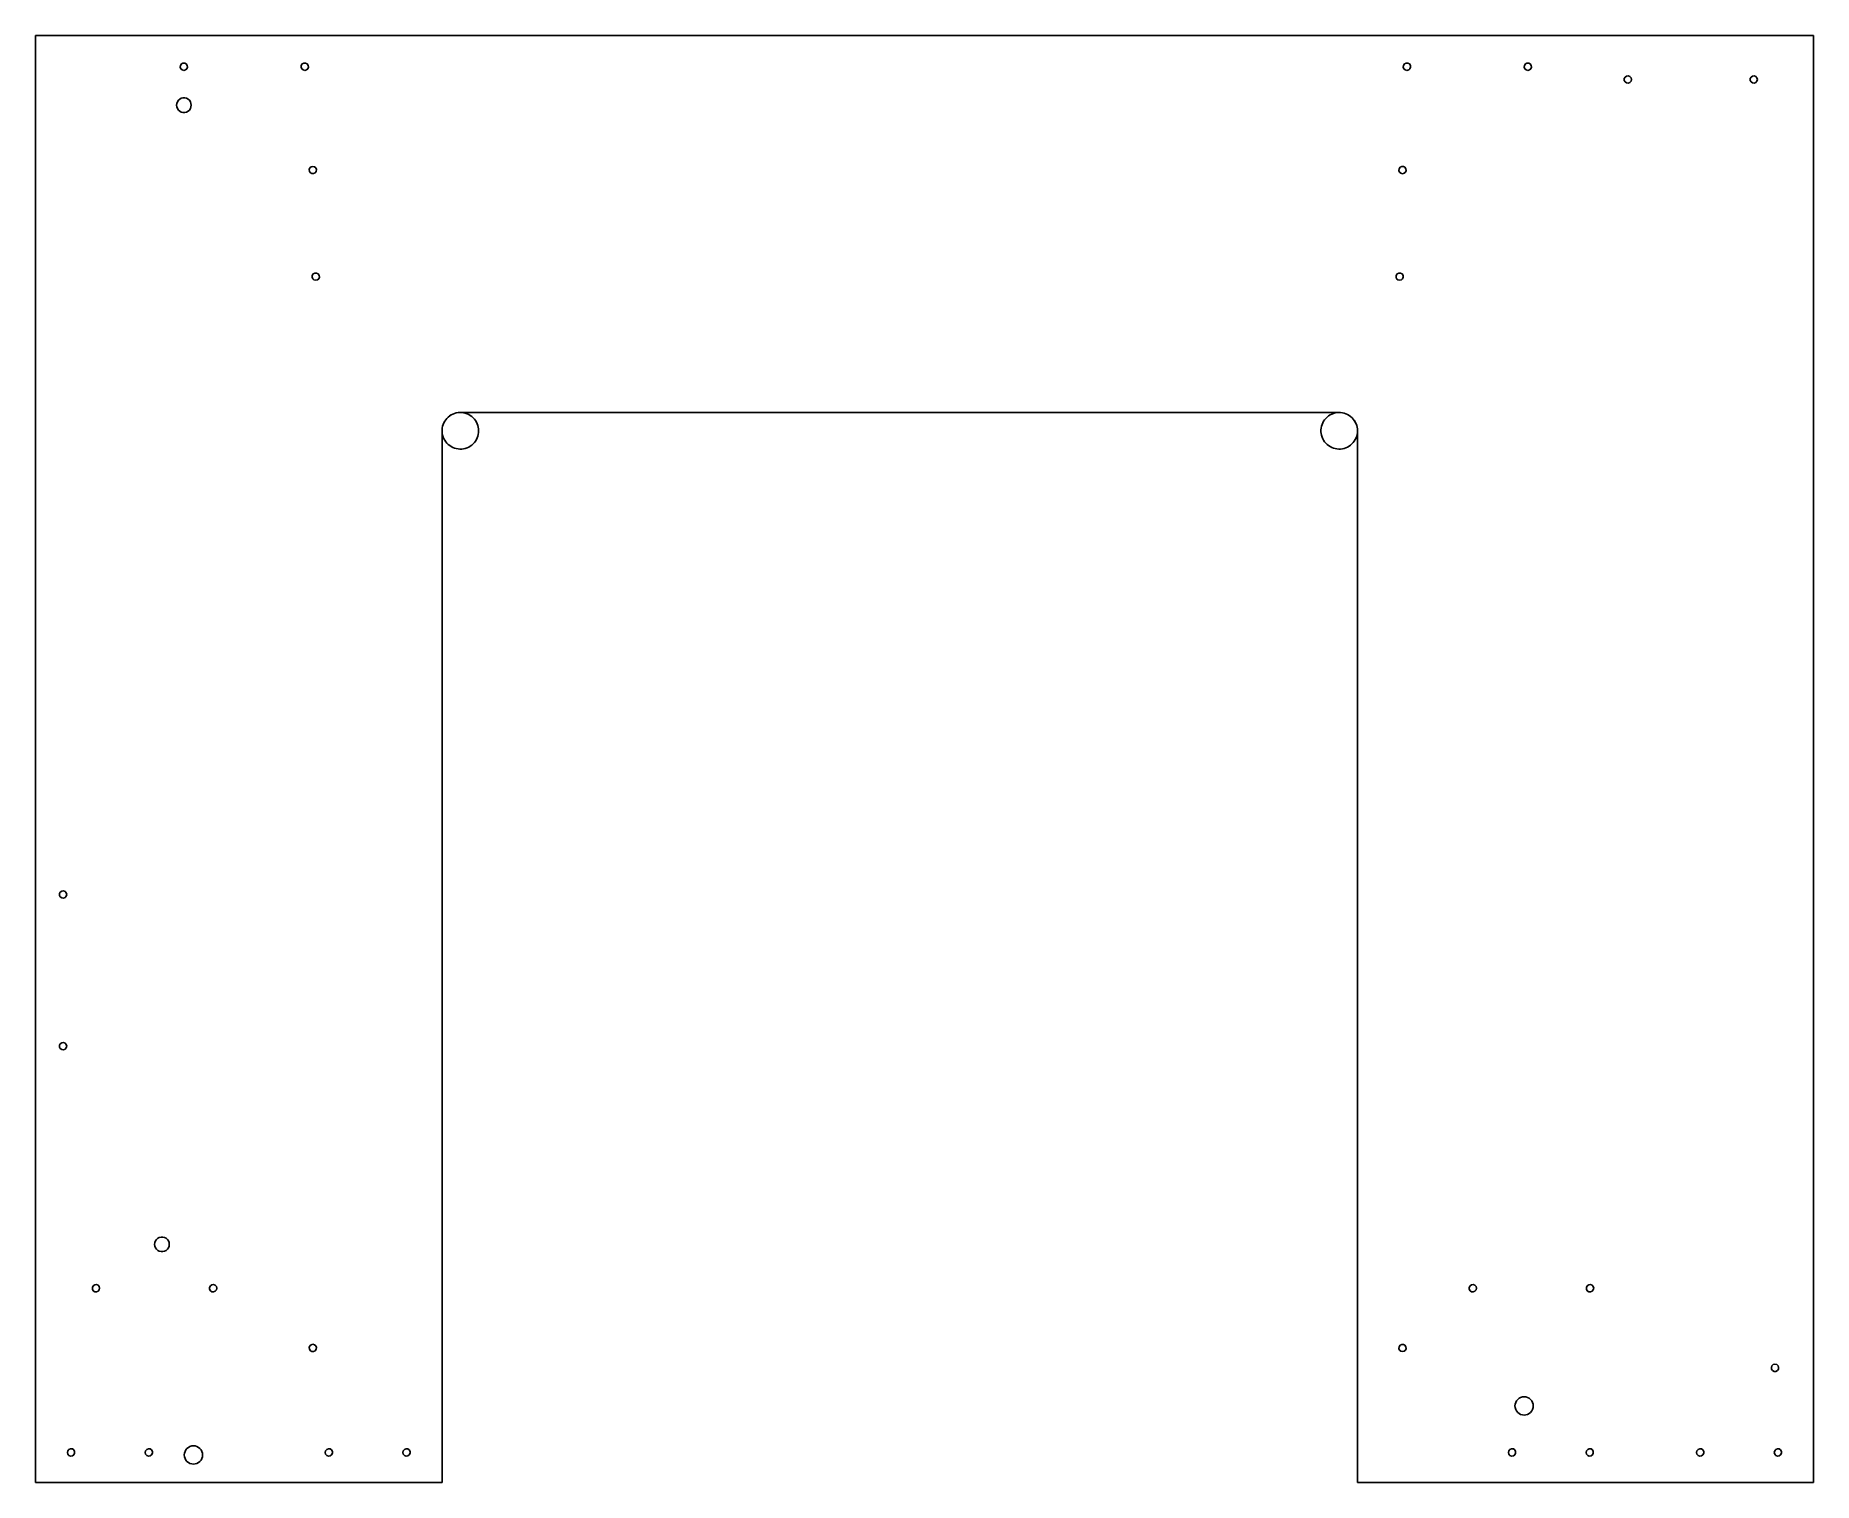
# Model space of a CAD drawing. Header units: metres. Extents: x -243 to 243, y 0 to 395.
import ezdxf

# ---------------------------------------------------------------- set-up
doc = ezdxf.new("R2010")
doc.units = ezdxf.units.M

msp = doc.modelspace()

# ---------------------------------------------------------------- linework, layer by layer
for p, q in [((242.75, 395), (-242.75, 395)), ((-242.75, 395), (-242.75, 0)), ((242.75, 0), (242.75, 395)), ((-203.243, 386.379), (-203.185, 386.855)), ((-203.073, 385.932), (-203.243, 386.379)), ((-203.185, 386.855), (-202.913, 387.249)), ((-202.715, 385.615), (-203.073, 385.932)), ((-202.913, 387.249), (-202.489, 387.471)), ((-202.25, 385.5), (-202.715, 385.615)), ((-202.489, 387.471), (-202.011, 387.471)), ((-201.785, 385.615), (-202.25, 385.5)), ((-202.011, 387.471), (-201.587, 387.249)), ((-201.427, 385.932), (-201.785, 385.615)), ((-201.587, 387.249), (-201.315, 386.855)), ((-201.257, 386.379), (-201.427, 385.932)), ((-201.315, 386.855), (-201.257, 386.379)), ((-170.243, 386.379), (-170.185, 386.855)), ((-170.073, 385.932), (-170.243, 386.379)), ((-170.185, 386.855), (-169.913, 387.249)), ((-169.715, 385.615), (-170.073, 385.932)), ((-169.913, 387.249), (-169.489, 387.471)), ((-169.25, 385.5), (-169.715, 385.615)), ((-169.489, 387.471), (-169.011, 387.471)), ((-168.785, 385.615), (-169.25, 385.5)), ((-169.011, 387.471), (-168.587, 387.249)), ((-168.427, 385.932), (-168.785, 385.615)), ((-168.587, 387.249), (-168.315, 386.855)), ((-168.257, 386.379), (-168.427, 385.932)), ((-168.315, 386.855), (-168.257, 386.379)), ((130.757, 386.379), (130.815, 386.855)), ((130.927, 385.932), (130.757, 386.379)), ((130.815, 386.855), (131.087, 387.249)), ((131.285, 385.615), (130.927, 385.932)), ((131.087, 387.249), (131.511, 387.471)), ((131.75, 385.5), (131.285, 385.615)), ((131.511, 387.471), (131.989, 387.471)), ((132.215, 385.615), (131.75, 385.5)), ((131.989, 387.471), (132.413, 387.249)), ((132.573, 385.932), (132.215, 385.615)), ((132.413, 387.249), (132.685, 386.855)), ((132.743, 386.379), (132.573, 385.932)), ((132.685, 386.855), (132.743, 386.379)), ((163.757, 386.379), (163.815, 386.855)), ((163.927, 385.932), (163.757, 386.379)), ((163.815, 386.855), (164.087, 387.249)), ((164.285, 385.615), (163.927, 385.932)), ((164.087, 387.249), (164.511, 387.471)), ((164.75, 385.5), (164.285, 385.615)), ((164.511, 387.471), (164.989, 387.471)), ((165.215, 385.615), (164.75, 385.5)), ((164.989, 387.471), (165.413, 387.249)), ((165.573, 385.932), (165.215, 385.615)), ((165.413, 387.249), (165.685, 386.855)), ((165.743, 386.379), (165.573, 385.932)), ((165.685, 386.855), (165.743, 386.379)), ((191.079, 383.239), (191.301, 383.663)), ((191.301, 383.663), (191.695, 383.935)), ((191.695, 383.935), (192.171, 383.993)), ((192.171, 383.993), (192.618, 383.823)), ((192.618, 383.823), (192.935, 383.465)), ((225.479, 383.239), (225.701, 383.663)), ((225.701, 383.663), (226.095, 383.935)), ((226.095, 383.935), (226.571, 383.993)), ((226.571, 383.993), (227.018, 383.823)), ((227.018, 383.823), (227.335, 383.465)), ((191.079, 382.761), (191.079, 383.239)), ((191.301, 382.337), (191.079, 382.761)), ((191.695, 382.065), (191.301, 382.337)), ((192.171, 382.007), (191.695, 382.065)), ((192.618, 382.177), (192.171, 382.007)), ((192.935, 382.535), (192.618, 382.177)), ((192.935, 383.465), (193.05, 383)), ((193.05, 383), (192.935, 382.535)), ((225.479, 382.761), (225.479, 383.239)), ((225.701, 382.337), (225.479, 382.761)), ((226.095, 382.065), (225.701, 382.337)), ((226.571, 382.007), (226.095, 382.065)), ((227.018, 382.177), (226.571, 382.007)), ((227.335, 382.535), (227.018, 382.177)), ((227.335, 383.465), (227.45, 383)), ((227.45, 383), (227.335, 382.535)), ((-204.25, 376), (-204.192, 376.479)), ((-204.192, 375.521), (-204.25, 376)), ((-204.192, 376.479), (-204.021, 376.929)), ((-204.021, 375.071), (-204.192, 375.521)), ((-204.021, 376.929), (-203.747, 377.326)), ((-203.747, 374.674), (-204.021, 375.071)), ((-203.747, 377.326), (-203.386, 377.646)), ((-203.386, 374.354), (-203.747, 374.674)), ((-203.386, 377.646), (-202.959, 377.87)), ((-202.959, 374.13), (-203.386, 374.354)), ((-202.959, 377.87), (-202.491, 377.985)), ((-202.491, 374.015), (-202.959, 374.13)), ((-202.491, 377.985), (-202.009, 377.985)), ((-202.009, 374.015), (-202.491, 374.015)), ((-202.009, 377.985), (-201.541, 377.87)), ((-201.541, 374.13), (-202.009, 374.015)), ((-201.541, 377.87), (-201.114, 377.646)), ((-201.114, 374.354), (-201.541, 374.13)), ((-201.114, 377.646), (-200.753, 377.326)), ((-200.753, 374.674), (-201.114, 374.354)), ((-200.753, 377.326), (-200.479, 376.929)), ((-200.479, 375.071), (-200.753, 374.674)), ((-200.479, 376.929), (-200.308, 376.479)), ((-200.308, 375.521), (-200.479, 375.071)), ((-200.308, 376.479), (-200.25, 376)), ((-200.25, 376), (-200.308, 375.521)), ((-167.515, 359.175), (-167.05, 359.29)), ((-167.05, 359.29), (-166.585, 359.175)), ((-168.043, 358.411), (-167.873, 358.858)), ((-167.985, 357.935), (-168.043, 358.411)), ((-167.713, 357.541), (-167.985, 357.935)), ((-167.873, 358.858), (-167.515, 359.175)), ((-167.289, 357.319), (-167.713, 357.541)), ((-166.811, 357.319), (-167.289, 357.319)), ((-166.387, 357.541), (-166.811, 357.319)), ((-166.585, 359.175), (-166.227, 358.858)), ((-166.115, 357.935), (-166.387, 357.541)), ((-166.227, 358.858), (-166.057, 358.411)), ((-166.057, 358.411), (-166.115, 357.935)), ((129.557, 358.169), (129.615, 358.645)), ((129.727, 357.722), (129.557, 358.169)), ((129.615, 358.645), (129.887, 359.038)), ((130.085, 357.405), (129.727, 357.722)), ((129.887, 359.038), (130.311, 359.261)), ((130.55, 357.29), (130.085, 357.405)), ((130.311, 359.261), (130.789, 359.261)), ((131.015, 357.405), (130.55, 357.29)), ((130.789, 359.261), (131.213, 359.038)), ((131.373, 357.722), (131.015, 357.405)), ((131.213, 359.038), (131.485, 358.645)), ((131.543, 358.169), (131.373, 357.722)), ((131.485, 358.645), (131.543, 358.169)), ((-166.913, 329.928), (-166.489, 330.151)), ((-166.489, 330.151), (-166.011, 330.151)), ((-166.011, 330.151), (-165.587, 329.928)), ((129.087, 329.928), (129.511, 330.151)), ((129.511, 330.151), (129.989, 330.151)), ((129.989, 330.151), (130.413, 329.928)), ((-167.243, 329.059), (-167.185, 329.535)), ((-167.073, 328.612), (-167.243, 329.059)), ((-167.185, 329.535), (-166.913, 329.928)), ((-166.715, 328.295), (-167.073, 328.612)), ((-166.25, 328.18), (-166.715, 328.295)), ((-165.785, 328.295), (-166.25, 328.18)), ((-165.427, 328.612), (-165.785, 328.295)), ((-165.587, 329.928), (-165.315, 329.535)), ((-165.257, 329.059), (-165.427, 328.612)), ((-165.315, 329.535), (-165.257, 329.059)), ((128.757, 329.059), (128.815, 329.535)), ((128.927, 328.612), (128.757, 329.059)), ((128.815, 329.535), (129.087, 329.928)), ((129.285, 328.295), (128.927, 328.612)), ((129.75, 328.18), (129.285, 328.295)), ((130.215, 328.295), (129.75, 328.18)), ((130.573, 328.612), (130.215, 328.295)), ((130.413, 329.928), (130.685, 329.535)), ((130.743, 329.059), (130.573, 328.612)), ((130.685, 329.535), (130.743, 329.059)), ((-129.669, 291.16), (-129.25, 291.43)), ((-129.245, 291.421), (-129.663, 291.152)), ((-129.25, 291.43), (-128.806, 291.658)), ((-128.802, 291.648), (-129.245, 291.421)), ((-128.806, 291.658), (-128.342, 291.84)), ((-128.339, 291.83), (-128.802, 291.648)), ((-128.342, 291.84), (-127.863, 291.975)), ((-127.86, 291.965), (-128.339, 291.83)), ((-127.863, 291.975), (-127.372, 292.061)), ((-127.37, 292.051), (-127.86, 291.965)), ((-127.372, 292.061), (-126.875, 292.098)), ((-126.874, 292.088), (-127.37, 292.051)), ((-126.875, 292.098), (-126.75, 292.1)), ((-126.377, 292.076), (-126.874, 292.088)), ((-126.75, 292.1), (113.25, 292.1)), ((-125.883, 292.014), (-126.377, 292.076)), ((-125.398, 291.903), (-125.883, 292.014)), ((-124.927, 291.745), (-125.398, 291.903)), ((-124.473, 291.54), (-124.927, 291.745)), ((-124.043, 291.292), (-124.473, 291.54)), ((110.755, 291.421), (110.337, 291.152)), ((111.198, 291.648), (110.755, 291.421)), ((111.661, 291.83), (111.198, 291.648)), ((112.14, 291.965), (111.661, 291.83)), ((112.63, 292.051), (112.14, 291.965)), ((113.126, 292.088), (112.63, 292.051)), ((113.623, 292.076), (113.126, 292.088)), ((113.25, 292.1), (113.624, 292.086)), ((114.117, 292.014), (113.623, 292.076)), ((113.624, 292.086), (114.118, 292.024)), ((114.601, 291.903), (114.117, 292.014)), ((114.118, 292.024), (114.604, 291.913)), ((115.073, 291.745), (114.601, 291.903)), ((114.604, 291.913), (115.077, 291.754)), ((115.526, 291.54), (115.073, 291.745)), ((115.077, 291.754), (115.531, 291.549)), ((115.957, 291.292), (115.526, 291.54)), ((115.531, 291.549), (115.963, 291.3)), ((115.963, 291.3), (116.367, 291.009)), ((-131.75, 287.1), (-131.744, 287.349)), ((-131.75, 0), (-131.75, 287.1)), ((-131.744, 287.349), (-131.694, 287.845)), ((-131.684, 287.844), (-131.734, 287.349)), ((-131.734, 287.349), (-131.734, 286.851)), ((-131.734, 286.851), (-131.684, 286.356)), ((-131.694, 287.845), (-131.595, 288.334)), ((-131.586, 288.331), (-131.684, 287.844)), ((-131.595, 288.334), (-131.448, 288.81)), ((-131.439, 288.807), (-131.586, 288.331)), ((-131.448, 288.81), (-131.255, 289.269)), ((-131.246, 289.265), (-131.439, 288.807)), ((-131.255, 289.269), (-131.016, 289.707)), ((-131.008, 289.702), (-131.246, 289.265)), ((-131.016, 289.707), (-130.736, 290.119)), ((-130.728, 290.113), (-131.008, 289.702)), ((-130.736, 290.119), (-130.415, 290.501)), ((-130.408, 290.494), (-130.728, 290.113)), ((-130.415, 290.501), (-130.058, 290.849)), ((-130.052, 290.841), (-130.408, 290.494)), ((-130.058, 290.849), (-129.669, 291.16)), ((-129.663, 291.152), (-130.052, 290.841)), ((-123.639, 291.001), (-124.043, 291.292)), ((-123.266, 290.672), (-123.639, 291.001)), ((-122.927, 290.307), (-123.266, 290.672)), ((-122.627, 289.911), (-122.927, 290.307)), ((-122.368, 289.486), (-122.627, 289.911)), ((-122.152, 289.038), (-122.368, 289.486)), ((-121.982, 288.571), (-122.152, 289.038)), ((-121.859, 288.089), (-121.982, 288.571)), ((-121.785, 287.597), (-121.859, 288.089)), ((-121.859, 286.111), (-121.785, 286.603)), ((-121.76, 287.1), (-121.785, 287.597)), ((-121.785, 286.603), (-121.76, 287.1)), ((108.316, 287.844), (108.266, 287.349)), ((108.266, 287.349), (108.266, 286.851)), ((108.266, 286.851), (108.316, 286.356)), ((108.414, 288.331), (108.316, 287.844)), ((108.561, 288.807), (108.414, 288.331)), ((108.754, 289.265), (108.561, 288.807)), ((108.992, 289.702), (108.754, 289.265)), ((109.272, 290.113), (108.992, 289.702)), ((109.592, 290.494), (109.272, 290.113)), ((109.948, 290.841), (109.592, 290.494)), ((110.337, 291.152), (109.948, 290.841)), ((116.361, 291.001), (115.957, 291.292)), ((116.734, 290.672), (116.361, 291.001)), ((116.367, 291.009), (116.741, 290.679)), ((117.073, 290.307), (116.734, 290.672)), ((116.741, 290.679), (117.08, 290.314)), ((117.373, 289.911), (117.073, 290.307)), ((117.08, 290.314), (117.381, 289.917)), ((117.632, 289.486), (117.373, 289.911)), ((117.381, 289.917), (117.641, 289.491)), ((117.848, 289.038), (117.632, 289.486)), ((117.641, 289.491), (117.857, 289.042)), ((118.018, 288.571), (117.848, 289.038)), ((117.857, 289.042), (118.028, 288.574)), ((118.141, 288.089), (118.018, 288.571)), ((118.028, 288.574), (118.151, 288.091)), ((118.215, 287.597), (118.141, 288.089)), ((118.141, 286.111), (118.215, 286.603)), ((118.151, 288.091), (118.225, 287.598)), ((118.24, 287.1), (118.215, 287.597)), ((118.215, 286.603), (118.24, 287.1)), ((118.225, 287.598), (118.25, 287.1)), ((118.25, 287.1), (118.25, 0)), ((-131.684, 286.356), (-131.586, 285.869)), ((-131.586, 285.869), (-131.439, 285.393)), ((-131.439, 285.393), (-131.246, 284.935)), ((-131.246, 284.935), (-131.008, 284.498)), ((-131.008, 284.498), (-130.728, 284.087)), ((-130.728, 284.087), (-130.408, 283.706)), ((-130.408, 283.706), (-130.052, 283.359)), ((-130.052, 283.359), (-129.663, 283.048)), ((-129.663, 283.048), (-129.245, 282.779)), ((-129.245, 282.779), (-128.802, 282.552)), ((-128.802, 282.552), (-128.339, 282.37)), ((-128.339, 282.37), (-127.86, 282.235)), ((-127.86, 282.235), (-127.37, 282.149)), ((-127.37, 282.149), (-126.874, 282.112)), ((-126.874, 282.112), (-126.377, 282.124)), ((-126.377, 282.124), (-125.883, 282.186)), ((-125.883, 282.186), (-125.398, 282.296)), ((-125.398, 282.296), (-124.927, 282.455)), ((-124.927, 282.455), (-124.473, 282.66)), ((-124.473, 282.66), (-124.043, 282.908)), ((-124.043, 282.908), (-123.639, 283.199)), ((-123.639, 283.199), (-123.266, 283.528)), ((-123.266, 283.528), (-122.927, 283.892)), ((-122.927, 283.892), (-122.627, 284.289)), ((-122.627, 284.289), (-122.368, 284.714)), ((-122.368, 284.714), (-122.152, 285.162)), ((-122.152, 285.162), (-121.982, 285.629)), ((-121.982, 285.629), (-121.859, 286.111)), ((108.316, 286.356), (108.414, 285.869)), ((108.414, 285.869), (108.561, 285.393)), ((108.561, 285.393), (108.754, 284.935)), ((108.754, 284.935), (108.992, 284.498)), ((108.992, 284.498), (109.272, 284.087)), ((109.272, 284.087), (109.592, 283.706)), ((109.592, 283.706), (109.948, 283.359)), ((109.948, 283.359), (110.337, 283.048)), ((110.337, 283.048), (110.755, 282.779)), ((110.755, 282.779), (111.198, 282.552)), ((111.198, 282.552), (111.661, 282.37)), ((111.661, 282.37), (112.14, 282.235)), ((112.14, 282.235), (112.63, 282.149)), ((112.63, 282.149), (113.126, 282.112)), ((113.126, 282.112), (113.623, 282.124)), ((113.623, 282.124), (114.117, 282.186)), ((114.117, 282.186), (114.601, 282.296)), ((114.601, 282.296), (115.073, 282.455)), ((115.073, 282.455), (115.526, 282.66)), ((115.526, 282.66), (115.957, 282.908)), ((115.957, 282.908), (116.361, 283.199)), ((116.361, 283.199), (116.734, 283.528)), ((116.734, 283.528), (117.073, 283.892)), ((117.073, 283.892), (117.373, 284.289)), ((117.373, 284.289), (117.632, 284.714)), ((117.632, 284.714), (117.848, 285.162)), ((117.848, 285.162), (118.018, 285.629)), ((118.018, 285.629), (118.141, 286.111)), ((-236.221, 160.739), (-235.999, 161.163)), ((-236.221, 160.261), (-236.221, 160.739)), ((-235.999, 159.837), (-236.221, 160.261)), ((-235.999, 161.163), (-235.605, 161.435)), ((-235.605, 161.435), (-235.129, 161.493)), ((-235.129, 161.493), (-234.682, 161.323)), ((-234.682, 161.323), (-234.365, 160.965)), ((-234.365, 160.965), (-234.25, 160.5)), ((-234.25, 160.5), (-234.365, 160.035)), ((-235.605, 159.565), (-235.999, 159.837)), ((-235.129, 159.507), (-235.605, 159.565)), ((-234.682, 159.677), (-235.129, 159.507)), ((-234.365, 160.035), (-234.682, 159.677)), ((-236.221, 119.339), (-235.999, 119.763)), ((-236.221, 118.861), (-236.221, 119.339)), ((-235.999, 118.437), (-236.221, 118.861)), ((-235.999, 119.763), (-235.605, 120.035)), ((-235.605, 118.165), (-235.999, 118.437)), ((-235.605, 120.035), (-235.129, 120.093)), ((-235.129, 118.107), (-235.605, 118.165)), ((-235.129, 120.093), (-234.682, 119.923)), ((-234.682, 118.277), (-235.129, 118.107)), ((-234.682, 119.923), (-234.365, 119.565)), ((-234.365, 118.635), (-234.682, 118.277)), ((-234.365, 119.565), (-234.25, 119.1)), ((-234.25, 119.1), (-234.365, 118.635)), ((-210.25, 65), (-210.192, 65.4786)), ((-210.192, 64.5214), (-210.25, 65)), ((-210.192, 65.4786), (-210.021, 65.9294)), ((-210.021, 64.0705), (-210.192, 64.5214)), ((-210.021, 65.9294), (-209.747, 66.3262)), ((-209.747, 63.6738), (-210.021, 64.0705)), ((-209.747, 66.3262), (-209.386, 66.646)), ((-209.386, 63.354), (-209.747, 63.6738)), ((-209.386, 66.646), (-208.959, 66.87)), ((-208.959, 63.13), (-209.386, 63.354)), ((-208.959, 66.87), (-208.491, 66.9854)), ((-208.491, 63.0146), (-208.959, 63.13)), ((-208.491, 66.9854), (-208.009, 66.9854)), ((-208.009, 66.9854), (-207.541, 66.87)), ((-207.541, 63.13), (-208.009, 63.0146)), ((-207.541, 66.87), (-207.114, 66.646)), ((-207.114, 63.354), (-207.541, 63.13)), ((-207.114, 66.646), (-206.753, 66.3262)), ((-206.753, 63.6738), (-207.114, 63.354)), ((-206.753, 66.3262), (-206.479, 65.9294)), ((-206.479, 64.0705), (-206.753, 63.6738)), ((-206.479, 65.9294), (-206.308, 65.4786)), ((-206.308, 64.5214), (-206.479, 64.0705)), ((-206.308, 65.4786), (-206.25, 65)), ((-206.25, 65), (-206.308, 64.5214)), ((-208.009, 63.0146), (-208.491, 63.0146)), ((-227.221, 53.2393), (-226.999, 53.6631)), ((-226.999, 53.6631), (-226.605, 53.935)), ((-226.605, 53.935), (-226.129, 53.9927)), ((-226.129, 53.9927), (-225.682, 53.823)), ((-225.682, 53.823), (-225.365, 53.4647)), ((-225.365, 53.4647), (-225.25, 53)), ((-195.221, 53.2393), (-194.999, 53.6631)), ((-194.999, 53.6631), (-194.605, 53.935)), ((-194.605, 53.935), (-194.129, 53.9927)), ((-194.129, 53.9927), (-193.682, 53.823)), ((-193.682, 53.823), (-193.365, 53.4647)), ((-193.365, 53.4647), (-193.25, 53)), ((148.779, 53.2393), (149.001, 53.6631)), ((149.001, 53.6631), (149.395, 53.935)), ((149.395, 53.935), (149.871, 53.9927)), ((149.871, 53.9927), (150.318, 53.823)), ((150.318, 53.823), (150.635, 53.4647)), ((150.635, 53.4647), (150.75, 53)), ((180.779, 53.2393), (181.001, 53.6631)), ((181.001, 53.6631), (181.395, 53.935)), ((181.395, 53.935), (181.871, 53.9927)), ((181.871, 53.9927), (182.318, 53.823)), ((182.318, 53.823), (182.635, 53.4647)), ((182.635, 53.4647), (182.75, 53)), ((-227.221, 52.7607), (-227.221, 53.2393)), ((-226.999, 52.3369), (-227.221, 52.7607)), ((-226.605, 52.065), (-226.999, 52.3369)), ((-226.129, 52.0073), (-226.605, 52.065)), ((-225.682, 52.177), (-226.129, 52.0073)), ((-225.365, 52.5353), (-225.682, 52.177)), ((-225.25, 53), (-225.365, 52.5353)), ((-195.221, 52.7607), (-195.221, 53.2393)), ((-194.999, 52.3369), (-195.221, 52.7607)), ((-194.605, 52.065), (-194.999, 52.3369)), ((-194.129, 52.0073), (-194.605, 52.065)), ((-193.682, 52.177), (-194.129, 52.0073)), ((-193.365, 52.5353), (-193.682, 52.177)), ((-193.25, 53), (-193.365, 52.5353)), ((148.779, 52.7607), (148.779, 53.2393)), ((149.001, 52.3369), (148.779, 52.7607)), ((149.395, 52.065), (149.001, 52.3369)), ((149.871, 52.0073), (149.395, 52.065)), ((150.318, 52.177), (149.871, 52.0073)), ((150.635, 52.5353), (150.318, 52.177)), ((150.75, 53), (150.635, 52.5353)), ((180.779, 52.7607), (180.779, 53.2393)), ((181.001, 52.3369), (180.779, 52.7607)), ((181.395, 52.065), (181.001, 52.3369)), ((181.871, 52.0073), (181.395, 52.065)), ((182.318, 52.177), (181.871, 52.0073)), ((182.635, 52.5353), (182.318, 52.177)), ((182.75, 53), (182.635, 52.5353)), ((-168.043, 36.8305), (-167.873, 37.2781)), ((-167.985, 36.3554), (-168.043, 36.8305)), ((-167.713, 35.9615), (-167.985, 36.3554)), ((-167.873, 37.2781), (-167.515, 37.5954)), ((-167.289, 35.739), (-167.713, 35.9615)), ((-167.515, 37.5954), (-167.05, 37.71)), ((-166.811, 35.739), (-167.289, 35.739)), ((-167.05, 37.71), (-166.585, 37.5954)), ((-166.387, 35.9615), (-166.811, 35.739)), ((-166.585, 37.5954), (-166.227, 37.2781)), ((-166.115, 36.3554), (-166.387, 35.9615)), ((-166.227, 37.2781), (-166.057, 36.8305)), ((-166.057, 36.8305), (-166.115, 36.3554)), ((129.557, 36.5895), (129.615, 37.0646)), ((129.727, 36.1419), (129.557, 36.5895)), ((129.615, 37.0646), (129.887, 37.4585)), ((130.085, 35.8245), (129.727, 36.1419)), ((129.887, 37.4585), (130.311, 37.6809)), ((130.55, 35.71), (130.085, 35.8245)), ((130.311, 37.6809), (130.789, 37.6809)), ((131.015, 35.8245), (130.55, 35.71)), ((130.789, 37.6809), (131.213, 37.4585)), ((131.373, 36.1419), (131.015, 35.8245)), ((131.213, 37.4585), (131.485, 37.0646)), ((131.543, 36.5895), (131.373, 36.1419)), ((131.485, 37.0646), (131.543, 36.5895)), ((231.257, 31.4205), (231.427, 31.8681)), ((231.315, 30.9454), (231.257, 31.4205)), ((231.587, 30.5515), (231.315, 30.9454)), ((231.427, 31.8681), (231.785, 32.1855)), ((232.011, 30.3291), (231.587, 30.5515)), ((231.785, 32.1855), (232.25, 32.3)), ((232.489, 30.3291), (232.011, 30.3291)), ((232.25, 32.3), (232.715, 32.1855)), ((232.913, 30.5515), (232.489, 30.3291)), ((232.715, 32.1855), (233.073, 31.8681)), ((233.185, 30.9454), (232.913, 30.5515)), ((233.073, 31.8681), (233.243, 31.4205)), ((233.243, 31.4205), (233.185, 30.9454)), ((161.25, 20.9), (161.298, 21.3877)), ((161.298, 20.4123), (161.25, 20.9)), ((161.298, 21.3877), (161.44, 21.8567)), ((161.44, 19.9433), (161.298, 20.4123)), ((161.44, 21.8567), (161.671, 22.2889)), ((161.671, 19.5111), (161.44, 19.9433)), ((161.671, 22.2889), (161.982, 22.6678)), ((161.982, 19.1322), (161.671, 19.5111)), ((161.982, 22.6678), (162.361, 22.9787)), ((162.361, 22.9787), (162.793, 23.2097)), ((162.793, 23.2097), (163.262, 23.352)), ((163.262, 23.352), (163.75, 23.4)), ((163.75, 23.4), (164.238, 23.352)), ((164.238, 23.352), (164.707, 23.2097)), ((164.707, 23.2097), (165.139, 22.9787)), ((165.139, 22.9787), (165.518, 22.6678)), ((165.518, 22.6678), (165.829, 22.2889)), ((165.829, 19.5111), (165.518, 19.1322)), ((165.829, 22.2889), (166.06, 21.8567)), ((166.06, 19.9433), (165.829, 19.5111)), ((166.06, 21.8567), (166.202, 21.3877)), ((166.202, 20.4123), (166.06, 19.9433)), ((166.202, 21.3877), (166.25, 20.9)), ((166.25, 20.9), (166.202, 20.4123)), ((162.361, 18.8213), (161.982, 19.1322)), ((162.793, 18.5903), (162.361, 18.8213)), ((163.262, 18.448), (162.793, 18.5903)), ((163.75, 18.4), (163.262, 18.448)), ((164.238, 18.448), (163.75, 18.4)), ((164.707, 18.5903), (164.238, 18.448)), ((165.139, 18.8213), (164.707, 18.5903)), ((165.518, 19.1322), (165.139, 18.8213)), ((-201.019, 9.57866), (-200.587, 9.80969)), ((-200.587, 9.80969), (-200.118, 9.95195)), ((-200.118, 9.95195), (-199.63, 10)), ((-199.63, 10), (-199.142, 9.95195)), ((-199.142, 9.95195), (-198.673, 9.80969)), ((-198.673, 9.80969), (-198.241, 9.57866)), ((-234.05, 8.2), (-233.935, 8.66472)), ((-233.935, 7.73528), (-234.05, 8.2)), ((-233.935, 8.66472), (-233.618, 9.02298)), ((-233.618, 7.37701), (-233.935, 7.73528)), ((-233.618, 9.02298), (-233.171, 9.1927)), ((-233.171, 7.20729), (-233.618, 7.37701)), ((-233.171, 9.1927), (-232.695, 9.13501)), ((-232.695, 7.26497), (-233.171, 7.20729)), ((-232.695, 9.13501), (-232.301, 8.86311)), ((-232.301, 7.53687), (-232.695, 7.26497)), ((-232.301, 8.86311), (-232.079, 8.4393)), ((-232.079, 7.96068), (-232.301, 7.53687)), ((-232.079, 8.4393), (-232.079, 7.96068)), ((-212.83, 8.2), (-212.715, 8.66472)), ((-212.715, 7.73528), (-212.83, 8.2)), ((-212.715, 8.66472), (-212.398, 9.02298)), ((-212.398, 7.37701), (-212.715, 7.73528)), ((-212.398, 9.02298), (-211.951, 9.1927)), ((-211.951, 7.20729), (-212.398, 7.37701)), ((-211.951, 9.1927), (-211.475, 9.13501)), ((-211.475, 7.26497), (-211.951, 7.20729)), ((-211.475, 9.13501), (-211.081, 8.86311)), ((-211.081, 7.53687), (-211.475, 7.26497)), ((-211.081, 8.86311), (-210.859, 8.4393)), ((-210.859, 7.96068), (-211.081, 7.53687)), ((-210.859, 8.4393), (-210.859, 7.96068)), ((-202.13, 7.5), (-202.082, 7.98772)), ((-202.082, 7.01227), (-202.13, 7.5)), ((-202.082, 7.98772), (-201.94, 8.4567)), ((-201.94, 6.54329), (-202.082, 7.01227)), ((-201.94, 8.4567), (-201.709, 8.88892)), ((-201.709, 6.11107), (-201.94, 6.54329)), ((-201.709, 8.88892), (-201.398, 9.26776)), ((-201.398, 5.73222), (-201.709, 6.11107)), ((-201.398, 9.26776), (-201.019, 9.57866)), ((-201.019, 5.42133), (-201.398, 5.73222)), ((-200.587, 5.19029), (-201.019, 5.42133)), ((-200.118, 5.04803), (-200.587, 5.19029)), ((-199.63, 5), (-200.118, 5.04803)), ((-199.142, 5.04803), (-199.63, 5)), ((-198.673, 5.19029), (-199.142, 5.04803)), ((-198.241, 5.42133), (-198.673, 5.19029)), ((-198.241, 9.57866), (-197.862, 9.26776)), ((-197.862, 5.73222), (-198.241, 5.42133)), ((-197.862, 9.26776), (-197.551, 8.88892)), ((-197.551, 6.11107), (-197.862, 5.73222)), ((-197.551, 8.88892), (-197.32, 8.4567)), ((-197.32, 6.54329), (-197.551, 6.11107)), ((-197.32, 8.4567), (-197.178, 7.98772)), ((-197.178, 7.01227), (-197.32, 6.54329)), ((-197.178, 7.98772), (-197.13, 7.5)), ((-197.13, 7.5), (-197.178, 7.01227)), ((-163.67, 8.2), (-163.555, 8.66472)), ((-163.555, 7.73528), (-163.67, 8.2)), ((-163.555, 8.66472), (-163.238, 9.02298)), ((-163.238, 7.37701), (-163.555, 7.73528)), ((-163.238, 9.02298), (-162.791, 9.1927)), ((-162.791, 7.20729), (-163.238, 7.37701)), ((-162.791, 9.1927), (-162.315, 9.13501)), ((-162.315, 7.26497), (-162.791, 7.20729)), ((-162.315, 9.13501), (-161.921, 8.86311)), ((-161.921, 7.53687), (-162.315, 7.26497)), ((-161.921, 8.86311), (-161.699, 8.4393)), ((-161.699, 7.96068), (-161.921, 7.53687)), ((-161.699, 8.4393), (-161.699, 7.96068)), ((-142.45, 8.2), (-142.335, 8.66472)), ((-142.335, 7.73528), (-142.45, 8.2)), ((-142.335, 8.66472), (-142.018, 9.02298)), ((-142.018, 7.37701), (-142.335, 7.73528)), ((-142.018, 9.02298), (-141.571, 9.1927)), ((-141.571, 7.20729), (-142.018, 7.37701)), ((-141.571, 9.1927), (-141.095, 9.13501)), ((-141.095, 7.26497), (-141.571, 7.20729)), ((-141.095, 9.13501), (-140.701, 8.86311)), ((-140.701, 7.53687), (-141.095, 7.26497)), ((-140.701, 8.86311), (-140.479, 8.4393)), ((-140.479, 7.96068), (-140.701, 7.53687)), ((-140.479, 8.4393), (-140.479, 7.96068)), ((159.45, 8.2), (159.565, 8.66472)), ((159.565, 7.73528), (159.45, 8.2)), ((159.565, 8.66472), (159.882, 9.02298)), ((159.882, 7.37701), (159.565, 7.73528)), ((159.882, 9.02298), (160.329, 9.1927)), ((160.329, 7.20729), (159.882, 7.37701)), ((160.329, 9.1927), (160.805, 9.13501)), ((160.805, 7.26497), (160.329, 7.20729)), ((160.805, 9.13501), (161.199, 8.86311)), ((161.199, 7.53687), (160.805, 7.26497)), ((161.199, 8.86311), (161.421, 8.4393)), ((161.421, 7.96068), (161.199, 7.53687)), ((161.421, 8.4393), (161.421, 7.96068)), ((180.67, 8.2), (180.785, 8.66472)), ((180.785, 7.73528), (180.67, 8.2)), ((180.785, 8.66472), (181.102, 9.02298)), ((181.102, 7.37701), (180.785, 7.73528)), ((181.102, 9.02298), (181.549, 9.1927)), ((181.549, 7.20729), (181.102, 7.37701)), ((181.549, 9.1927), (182.025, 9.13501)), ((182.025, 7.26497), (181.549, 7.20729)), ((182.025, 9.13501), (182.419, 8.86311)), ((182.419, 7.53687), (182.025, 7.26497)), ((182.419, 8.86311), (182.641, 8.4393)), ((182.641, 7.96068), (182.419, 7.53687)), ((182.641, 8.4393), (182.641, 7.96068)), ((210.83, 8.2), (210.945, 8.66472)), ((210.945, 7.73528), (210.83, 8.2)), ((210.945, 8.66472), (211.262, 9.02298)), ((211.262, 7.37701), (210.945, 7.73528)), ((211.262, 9.02298), (211.709, 9.1927)), ((211.709, 7.20729), (211.262, 7.37701)), ((211.709, 9.1927), (212.185, 9.13501)), ((212.185, 7.26497), (211.709, 7.20729)), ((212.185, 9.13501), (212.579, 8.86311)), ((212.579, 7.53687), (212.185, 7.26497)), ((212.579, 8.86311), (212.801, 8.4393)), ((212.801, 7.96068), (212.579, 7.53687)), ((212.801, 8.4393), (212.801, 7.96068)), ((232.05, 8.2), (232.165, 8.66472)), ((232.165, 7.73528), (232.05, 8.2)), ((232.165, 8.66472), (232.482, 9.02298)), ((232.482, 7.37701), (232.165, 7.73528)), ((232.482, 9.02298), (232.929, 9.1927)), ((232.929, 7.20729), (232.482, 7.37701)), ((232.929, 9.1927), (233.405, 9.13501)), ((233.405, 7.26497), (232.929, 7.20729)), ((233.405, 9.13501), (233.799, 8.86311)), ((233.799, 7.53687), (233.405, 7.26497)), ((233.799, 8.86311), (234.021, 8.4393)), ((234.021, 7.96068), (233.799, 7.53687)), ((234.021, 8.4393), (234.021, 7.96068)), ((-242.75, 0), (-131.75, 0)), ((118.25, 0), (242.75, 0))]:
    msp.add_line(p, q)

doc.saveas('drawing.dxf')
